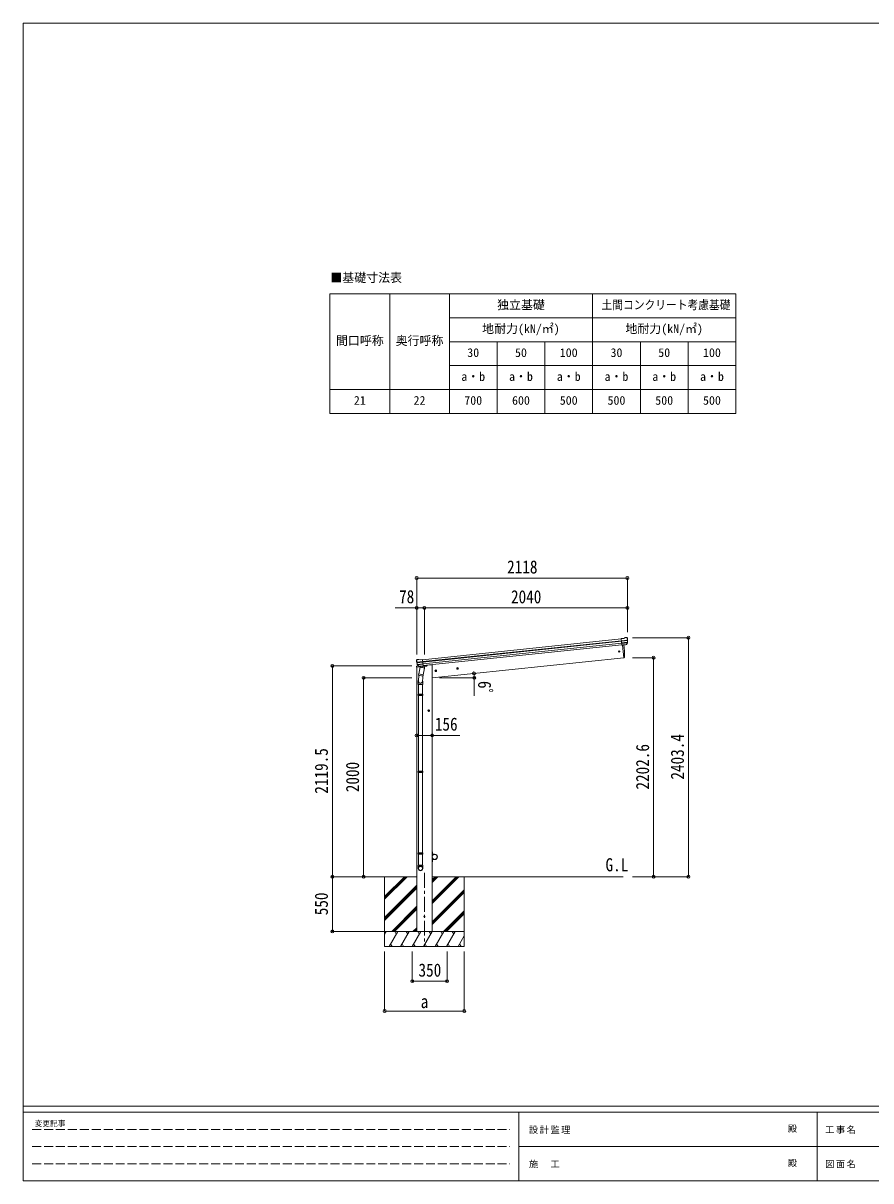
# Model space of a CAD drawing. Units: millimetres at full size, sheet at 1:30. Extents: x -8432 to 8432, y -5820 to 5820.
# Drawn here: x -8432 to 89, y -5820 to 5820 of the extents above; entities that cross this region are included whole.
import ezdxf
from ezdxf.enums import TextEntityAlignment as Align

# ---------------------------------------------------------------- set-up
doc = ezdxf.new("R2010")
doc.units = ezdxf.units.MM
doc.header["$LTSCALE"] = 30
doc.header["$PDMODE"] = 32
doc.header["$PDSIZE"] = 30
doc.linetypes.add('CHAIN1', pattern=[8, 5, -1, 1, -1])
doc.linetypes.add('DASHED3', pattern=[4, 3, -1])
for name, color, linetype, lineweight in [('0-0_0', 7, 'Continuous', 9), ('0-1_本体', 5, 'CHAIN1', 9), ('0-3_ELV2', 4, 'Continuous', 9), ('0-6_OTH_LINE', 6, 'Continuous', 9), ('0-7_SHAPE', 7, 'Continuous', 9), ('0-9_OUTLINE', 7, 'Continuous', 9), ('0-E_DET2', 7, 'Continuous', 18), ('F-0_240', 7, 'Continuous', 9)]:
    doc.layers.add(name, color=color, linetype=linetype, lineweight=lineweight)
doc.styles.add('ＭＳ ゴシック', font='')
doc.styles.get('ＭＳ ゴシック').set_extended_font_data('MS Gothic')

msp = doc.modelspace()

# ---------------------------------------------------------------- linework, layer by layer
at = {"layer": '0-0_0'}
for p, q in [((-4927.04, -2762.41), (-4475.9, -2762.41)), ((-4798.4, -2988.98), (-4571.77, -2762.35)), ((-4798.4, -2974.84), (-4585.91, -2762.35)), ((-4798.4, -2960.69), (-4600.05, -2762.35)), ((-4798.4, -2762.41), (-4798.4, -3462.35)), ((-4320.4, -2819.35), (-4263.4, -2762.35)), ((-4320.4, -2805.2), (-4277.54, -2762.35)), ((-4320.4, -2791.06), (-4291.68, -2762.35)), ((-4320.4, -2762.41), (-2401.46, -2762.41)), ((-4320.4, -3031.48), (-4051.33, -2762.41)), ((-4320.4, -3017.34), (-4065.47, -2762.41)), ((-4320.4, -3003.19), (-4079.61, -2762.41)), ((-3998.4, -2762.41), (-3998.4, -3462.35)), ((-4798.4, -3172.82), (-4476.4, -2850.83)), ((-4798.4, -3186.97), (-4476.4, -2864.97)), ((-4798.4, -3201.11), (-4476.4, -2879.11)), ((-4320.4, -3215.32), (-3998.4, -2893.33)), ((-4320.4, -3229.47), (-3998.4, -2907.47)), ((-4320.4, -3243.61), (-3998.4, -2921.61)), ((-4725.79, -3312.35), (-4476.4, -3062.96)), ((-4711.65, -3312.35), (-4476.4, -3077.1)), ((-4697.5, -3312.35), (-4476.4, -3091.24)), ((-4205.29, -3312.35), (-3998.4, -3105.46)), ((-4191.15, -3312.35), (-3998.4, -3119.6)), ((-4177, -3312.35), (-3998.4, -3133.74)), ((-3998.4, -3312.35), (-4798.4, -3312.35)), ((-4798.4, -3341.29), (-4781.69, -3312.35)), ((-4796.69, -3338.33), (-4798.4, -3335.37)), ((-4752.82, -3462.35), (-4666.22, -3312.35)), ((-4681.22, -3338.33), (-4696.22, -3312.35)), ((-4637.35, -3462.35), (-4550.75, -3312.35)), ((-4565.75, -3338.33), (-4580.75, -3312.35)), ((-4521.88, -3462.35), (-4435.28, -3312.35)), ((-4513.66, -3312.35), (-4475.9, -3274.59)), ((-4499.51, -3312.35), (-4475.9, -3288.73)), ((-4485.37, -3312.35), (-4475.9, -3302.87)), ((-4450.28, -3338.33), (-4465.28, -3312.35)), ((-4406.41, -3462.35), (-4319.81, -3312.35)), ((-4334.81, -3338.33), (-4349.81, -3312.35)), ((-4290.94, -3462.35), (-4204.34, -3312.35)), ((-4219.34, -3338.33), (-4234.34, -3312.35)), ((-4175.47, -3462.35), (-4088.87, -3312.35)), ((-4103.87, -3338.33), (-4118.87, -3312.35)), ((-4060, -3462.35), (-3998.4, -3355.64)), ((-3998.4, -3321.02), (-4003.4, -3312.35)), ((-4798.4, -3462.35), (-3998.4, -3462.35)), ((-4737.82, -3436.37), (-4722.82, -3462.35)), ((-4622.35, -3436.37), (-4607.35, -3462.35)), ((-4506.88, -3436.37), (-4491.88, -3462.35)), ((-4391.41, -3436.37), (-4376.41, -3462.35)), ((-4275.94, -3436.37), (-4260.94, -3462.35)), ((-4160.47, -3436.37), (-4145.48, -3462.35)), ((-4045.01, -3436.37), (-4030.01, -3462.35))]:
    msp.add_line(p, q, dxfattribs=at)
at = {"layer": '0-1_本体'}
msp.add_line((-4398.4, -2724.11), (-4398.4, -3467.43), dxfattribs=at)
at = {"layer": '0-3_ELV2'}
for p, q in [((-4415.99, -580.4), (-2419.91, -370.61)), ((-4414, -599.3), (-2417.92, -389.5)), ((-4413.58, -603.48), (-2417.48, -393.68)), ((-4411.48, -623.34), (-2415.39, -413.54)), ((-2413.63, -430.28), (-4409.72, -640.07)), ((-2393.59, -365.83), (-2420.11, -368.62)), ((-2413.33, -433.17), (-2420.11, -368.62)), ((-2417.96, -389.15), (-2358.22, -382.87)), ((-2357.74, -388.73), (-2417.34, -395)), ((-2358.58, -405.49), (-2415.61, -411.48)), ((-2359.96, -410.15), (-2415.14, -415.95)), ((-2369.98, -428.38), (-2413.35, -432.94)), ((-2413.33, -433.17), (-2403.38, -432.12)), ((-2406.45, -432.44), (-2393.06, -559.84)), ((-2403.38, -432.12), (-2403.11, -432.19)), ((-2403.11, -432.19), (-2377.78, -429.52)), ((-2393.59, -365.83), (-2381.99, -358.86)), ((-2380.76, -358.45), (-2367.27, -357.03)), ((-2377.78, -429.52), (-2377.53, -429.41)), ((-2377.53, -429.41), (-2369.84, -428.6)), ((-2368.52, -426.73), (-2359.08, -408.43)), ((-2367.47, -427.16), (-2357.35, -408.9)), ((-2363.61, -358.12), (-2363.61, -358.11)), ((-2363.61, -358.12), (-2358.43, -362.31)), ((-2357.04, -366.01), (-2357.35, -364.16)), ((-4473.65, -579.89), (-4477.85, -585.07)), ((-4473.65, -579.89), (-4473.65, -579.89)), ((-4456.81, -576.65), (-4470.29, -578.06)), ((-4442.72, -581.2), (-4455.52, -576.79)), ((-4442.72, -581.2), (-4416.2, -578.41)), ((-4409.41, -642.97), (-4416.2, -578.41)), ((-2393.06, -559.84), (-4320.4, -762.41)), ((-2393.06, -559.84), (-2391.01, -559.55)), ((-4478.15, -647.57), (-4479.05, -654.4)), ((-4479.05, -654.4), (-4445.31, -650.85)), ((-4478.44, -588.98), (-4478.52, -587.1)), ((-4475.9, -3312.35), (-4475.9, -654.07)), ((-4458.64, -643.2), (-4475.49, -644.97)), ((-4414.04, -598.94), (-4473.78, -605.22)), ((-4473.03, -611.06), (-4413.43, -604.8)), ((-4455.52, -646.62), (-4469.22, -630.86)), ((-4468.73, -627.27), (-4411.69, -621.28)), ((-4454.58, -645.98), (-4467.63, -630.05)), ((-4466.4, -631.54), (-4411.22, -625.75)), ((-4445.22, -646.73), (-4452.91, -647.54)), ((-4452.82, -647.3), (-4409.44, -642.74)), ((-4444.94, -646.79), (-4445.22, -646.73)), ((-4419.61, -644.13), (-4444.94, -646.79)), ((-4419.36, -644.01), (-4419.61, -644.13)), ((-4409.41, -642.97), (-4419.36, -644.01)), ((-4405.29, -646.65), (-4376.03, -643.57)), ((-4371.17, -636.02), (-4371.6, -639.25)), ((-4320.4, -3312.35), (-4320.4, -633.41)), ((-4274.24, -690.19), (-4294.13, -692.28)), ((-4284.97, -683.77), (-4291.04, -688.18)), ((-4291.04, -688.18), (-4290.26, -695.64)), ((-4290.26, -695.64), (-4283.4, -698.7)), ((-4283.14, -701.18), (-4285.23, -681.29)), ((-4278.11, -686.82), (-4284.97, -683.77)), ((-4055.44, -667.19), (-4075.33, -669.28)), ((-4066.17, -660.77), (-4072.24, -665.18)), ((-4072.24, -665.18), (-4071.46, -672.65)), ((-4071.46, -672.65), (-4064.6, -675.7)), ((-4064.34, -678.18), (-4066.43, -658.29)), ((-4059.32, -663.82), (-4066.17, -660.77)), ((-4344.4, -1091.96), (-4364.4, -1091.96)), ((-4354.4, -1084.45), (-4360.9, -1088.2)), ((-4360.9, -1088.2), (-4360.9, -1095.71)), ((-4360.9, -1095.71), (-4354.4, -1099.46)), ((-4354.4, -1101.96), (-4354.4, -1081.96)), ((-4347.9, -1088.2), (-4354.4, -1084.45)), ((-4320.4, -3062.41), (-4320.4, -2512.41)), ((-4320.4, -2512.41), (-4318.4, -2512.41)), ((-4318.4, -2535.11), (-4318.4, -2512.41)), ((-4295.4, -2535.11), (-4318.4, -2535.11)), ((-4318.4, -2537.11), (-4295.4, -2537.11)), ((-4320.4, -2612.41), (-4318.4, -2612.41)), ((-4318.4, -2587.71), (-4295.4, -2587.71)), ((-4318.4, -2589.71), (-4318.4, -2612.41)), ((-4295.4, -2589.71), (-4318.4, -2589.71))]:
    msp.add_line(p, q, dxfattribs=at)
at = {"layer": '0-3_ELV2', "color": 6}
for p, q in [((-1744.32, -359.01), (-1744.32, -2762.41)), ((-2094.32, -559.84), (-2094.32, -2762.41)), ((-5323.37, -642.92), (-5323.37, -2762.41))]:
    msp.add_line(p, q, dxfattribs=at)
at = {"layer": '0-3_ELV2'}
for points in [[(-4320.4, -633.41), (-4340.4, -633.41), (-4371.25, -636.65)], [(-4283.4, -698.7), (-4277.33, -694.28), (-4278.11, -686.82)], [(-4064.6, -675.7), (-4058.53, -671.29), (-4059.32, -663.82)], [(-4354.4, -1099.46), (-4347.9, -1095.71), (-4347.9, -1088.2)]]:
    msp.add_lwpolyline(points, dxfattribs=at)
for centre, radius in [((-2439.85, -497.29), 6.5), ((-4284.18, -691.23), 8.5), ((-4284.18, -691.23), 7.7), ((-4284.18, -691.23), 6.5), ((-4065.39, -668.23), 8.5), ((-4065.39, -668.23), 7.7), ((-4065.39, -668.23), 6.5), ((-4354.4, -1091.96), 8.5), ((-4354.4, -1091.96), 7.7), ((-4354.4, -1091.96), 6.5), ((-4295.4, -2562.41), 25), ((-4398.15, -3162.35), 5)]:
    msp.add_circle(centre, radius, dxfattribs=at)
for centre, radius, start, end in [((-3287.66, -519.63), 900, 357.63919, 5.64986), ((-2380.45, -361.43), 3, 96.02369, 120.97631), ((-2370.09, -425.71), 2.99, 285.2717, 331.00739), ((-2366.76, -362), 5, 51.04426, 95.95574), ((-2550.6, -387.66), 192.44, 1.4271, 6.57578), ((-2361.74, -407.05), 3, 332.69111, 354.20009), ((-2557.93, -387.12), 200.2, 354.20009, 359.53883), ((-2312.95, -380.75), 45.32, 182.67122, 185.64518), ((-2357.55, -390.07), 1.35, 95.1605, 97.91927), ((-2354.95, -388.52), 2.74, 179.02151, 184.43412), ((-2359.97, -407.44), 3, 331, 354.13916), ((-2557.93, -387.12), 202, 354.13916, 6), ((-4469.77, -583.04), 5, 96.04426, 140.95574), ((-4456.49, -579.63), 3, 71.02369, 95.97631), ((-2391.42, -556.58), 3, 278, 357.63919), ((-4277.54, -567.86), 202, 186, 197.86084), ((-4475.17, -647.96), 3, 96, 172.5), ((-4284.61, -569.91), 192.44, 185.42422, 190.5729), ((-4518.5, -612.57), 45.32, 6.35482, 9.32878), ((-4475.81, -611.43), 2.74, 7.56588, 12.97849), ((-4472.93, -612.41), 1.35, 94.08073, 96.8395), ((-4277.54, -567.86), 200.2, 192.46117, 197.79991), ((-4466.95, -628.9), 3, 197.86084, 221), ((-4465.31, -628.14), 3, 197.79991, 219.30889), ((-4453.26, -644.66), 2.99, 220.99261, 266.7283), ((-4376.55, -638.6), 5, 276, 352.5), ((-4318.4, -2535.11), 2, 180, 270), ((-4295.4, -2562.41), 27.3, 270, 90), ((-4295.4, -2562.41), 25.3, 270, 90), ((-4318.4, -2589.71), 2, 90, 180)]:
    msp.add_arc(centre, radius, start, end, dxfattribs=at)
for centre, major_axis, ratio, start_param, end_param in [((-2370.29, -425.41), (-0.11, 3), 0.642905, 3.24593831, 4.20392797), ((-2370.16, -425.61), (1.66, -2.51), 0.997631, 5.80419048, 5.89294842), ((-2370.23, -425.5), (3.53, -2.11), 0.650902, 5.25614477, 5.32895537), ((-2367.86, -425.15), (1.08, 3.13), 0.040856, 2.11350352, 2.14162489), ((-2359.3, -365.61), (-0.87, 5.91), 0.020485, 0.67143203, 1.56913061), ((-2364.7, -361.1), (5.88, -1.31), 0.24881, 0.46058498, 0.46410383), ((-2360.32, -364.64), (-2.34, 1.9), 0.995767, 3.98597162, 4.71238898), ((-2555.63, -409.07), (-20.92, 199.05), 0.994373, 4.71137894, 4.7277536), ((-4475.52, -586.96), (1.9, 2.34), 0.995767, 1.57079633, 2.29721369), ((-4471.97, -582.58), (-5.48, -2.51), 0.24881, 5.81908147, 5.82260033), ((-4476.31, -588.12), (-0.38, 5.97), 0.020485, 4.7140547, 5.61175327), ((-4275.24, -589.81), (-20.92, 199.05), 0.994373, 1.55543171, 1.57180637), ((-4455.56, -644.58), (-1.71, 2.84), 0.040856, 4.14156042, 4.16968179), ((-4453.13, -644.32), (-0.51, 2.96), 0.642905, 2.07925734, 3.03724699), ((-4453.17, -644.43), (-3.02, -2.79), 0.650902, 0.95422993, 1.02704053), ((-4453.22, -644.55), (-1.1, -2.8), 0.997631, 0.39023689, 0.47899483)]:
    msp.add_ellipse(centre, major_axis=major_axis, ratio=ratio, start_param=start_param, end_param=end_param, dxfattribs=at)
at = {"layer": '0-6_OTH_LINE'}
for p, q in [((-4475.9, 240.99), (-4475.9, -303.69)), ((-2358.01, 240.99), (-4475.9, 240.99)), ((-2358.01, 240.99), (-2358.01, -303.69)), ((-4475.9, -59.01), (-4693.19, -59.01)), ((-4475.9, -59.01), (-4475.9, -526.43)), ((-4398.15, -59.01), (-4475.9, -59.01)), ((-2358.01, -59.01), (-4398.15, -59.01)), ((-4398.15, -59.01), (-4398.15, -528.26)), ((-2358.01, -59.01), (-2358.01, -303.69)), ((-1744.32, -359.01), (-2307.18, -359.01)), ((-2094.32, -559.84), (-2307.18, -559.84)), ((-5323.37, -642.92), (-4526.4, -642.92)), ((-5009.84, -762.41), (-4526.4, -762.41)), ((-5009.84, -2762.41), (-5009.84, -762.41)), ((-4475.9, -1341.96), (-4320.4, -1341.96)), ((-4320.4, -1341.96), (-4040.78, -1341.96)), ((-5323.37, -2762.41), (-4799.4, -2762.41)), ((-5323.37, -3312.41), (-5323.37, -2762.41)), ((-5009.84, -2762.41), (-4799.4, -2762.41)), ((-2094.32, -2762.41), (-2307.18, -2762.41)), ((-1744.32, -2762.41), (-2307.18, -2762.41)), ((-5323.37, -3312.41), (-4799.4, -3312.41)), ((-4798.4, -4112.35), (-4798.4, -3513.35)), ((-4520.4, -3812.35), (-4520.4, -3513.35)), ((-4170.4, -3812.35), (-4170.4, -3513.35)), ((-3998.4, -4112.35), (-3998.4, -3513.35)), ((-4520.4, -3812.35), (-4170.4, -3812.35)), ((-3998.4, -4112.35), (-4798.4, -4112.35))]:
    msp.add_line(p, q, dxfattribs=at)
at = {"layer": '0-6_OTH_LINE', "lineweight": 18}
for q in [(-4246.03, -762.41), (-3897.48, -943.91)]:
    msp.add_line((-3897.48, -762.41), q, dxfattribs=at)
at = {"layer": '0-6_OTH_LINE'}
msp.add_arc((-4246.03, -762.41), 348.55, 0, 7.27608, dxfattribs=at)
for p in [(-4475.9, 240.99), (-2358.01, 240.99), (-4475.9, -59.01), (-4398.15, -59.01), (-2358.01, -59.01), (-1744.32, -359.01), (-2094.32, -559.84), (-5323.37, -642.92), (-5009.84, -762.41), (-3900.29, -718.26), (-3897.48, -762.41), (-4475.9, -1341.96), (-4320.4, -1341.96), (-5323.37, -2762.41), (-5009.84, -2762.41), (-2094.32, -2762.41), (-1744.32, -2762.41), (-1744.32, -2762.41), (-5323.37, -3312.41), (-4520.4, -3812.35), (-4170.4, -3812.35), (-4798.4, -4112.35), (-3998.4, -4112.35)]:
    msp.add_point(p, dxfattribs=at)
at = {"layer": '0-9_OUTLINE'}
for p, q in [((-4442.08, -655.9), (-4455.44, -721.56)), ((-4452.07, -647.54), (-4411.4, -643.27)), ((-4448.71, -647.84), (-4448.86, -648.57)), ((-4448.24, -649.7), (-4423.49, -659.45)), ((-4397.2, -665.03), (-4442.08, -655.9)), ((-4439.91, -652.98), (-4440.56, -656.21)), ((-4419.1, -644.46), (-4422.02, -658.81)), ((-4410.56, -730.69), (-4397.2, -665.03)), ((-4409.58, -641.38), (-4408.65, -641.57)), ((-4408.65, -641.57), (-4397.45, -658.49)), ((-4397.45, -658.49), (-4398.72, -664.73)), ((-4460.74, -829.73), (-4460.74, -795.38)), ((-4453.03, -736.85), (-4458.59, -792.57)), ((-4457.92, -733.81), (-4455.43, -721.56)), ((-4457.7, -735.2), (-4457.71, -735.2)), ((-4456.37, -736.17), (-4415.41, -744.5)), ((-4410.56, -730.69), (-4455.44, -721.56)), ((-4410.12, -728.55), (-4416.78, -796.29)), ((-4414.74, -795.07), (-4414.74, -829.73)), ((-4410.57, -730.69), (-4413.11, -743.16)), ((-4414.74, -829.73), (-4460.74, -829.73)), ((-4460.74, -928.47), (-4459.74, -926.47)), ((-4414.74, -928.47), (-4460.74, -928.47)), ((-4415.74, -926.47), (-4459.74, -926.47)), ((-4458.74, -829.73), (-4458.74, -926.47)), ((-4416.74, -829.73), (-4416.74, -926.47)), ((-4414.74, -928.47), (-4415.74, -926.47)), ((-4414.74, -928.47), (-4414.74, -936.47)), ((-4414.74, -936.47), (-4460.74, -936.47)), ((-4415.74, -938.47), (-4459.74, -938.47)), ((-4458.74, -938.47), (-4458.74, -1702.35)), ((-4416.74, -938.47), (-4416.74, -1702.35)), ((-4414.74, -936.47), (-4415.74, -938.47)), ((-4460.74, -1704.35), (-4459.74, -1702.35)), ((-4414.74, -1704.35), (-4460.74, -1704.35)), ((-4414.74, -1712.35), (-4460.74, -1712.35)), ((-4415.74, -1702.35), (-4459.74, -1702.35)), ((-4415.74, -1714.35), (-4459.74, -1714.35)), ((-4458.74, -1714.35), (-4458.74, -2522.85)), ((-4416.74, -1714.35), (-4416.74, -2522.85)), ((-4414.74, -1704.35), (-4415.74, -1702.35)), ((-4414.74, -1712.35), (-4415.74, -1714.35)), ((-4414.74, -1704.35), (-4414.74, -1712.35)), ((-4460.74, -2524.85), (-4459.74, -2522.85)), ((-4414.74, -2524.85), (-4460.74, -2524.85)), ((-4414.74, -2532.85), (-4460.74, -2532.85)), ((-4415.74, -2522.85), (-4459.74, -2522.85)), ((-4415.74, -2534.85), (-4459.74, -2534.85)), ((-4458.74, -2534.85), (-4458.74, -2644.85)), ((-4416.74, -2534.85), (-4416.74, -2644.85)), ((-4414.74, -2524.85), (-4415.74, -2522.85)), ((-4414.74, -2532.85), (-4415.74, -2534.85)), ((-4414.74, -2524.85), (-4414.74, -2532.85)), ((-4460.74, -2678.99), (-4460.74, -2644.85)), ((-4414.74, -2644.85), (-4460.74, -2644.85)), ((-4414.74, -2678.99), (-4414.74, -2644.85))]:
    msp.add_line(p, q, dxfattribs=at)
for points in [[(-4460.74, -928.47), (-4460.74, -936.47), (-4459.74, -938.47)], [(-4460.74, -1704.35), (-4460.74, -1712.35), (-4459.74, -1714.35)], [(-4460.74, -2524.85), (-4460.74, -2532.85), (-4459.74, -2534.85)]]:
    msp.add_lwpolyline(points, dxfattribs=at)
for centre, radius, start, end in [((-4452.12, -647.04), 0.5, 240.73754, 276), ((-4449.2, -647.74), 0.5, 348.5, 96), ((-4447.88, -648.77), 1, 168.5, 248.5), ((-4423.01, -658.53), 1.03, 242.53897, 344.46569), ((-4418.52, -644.62), 0.604, 93.09842, 164.70595), ((-4411.45, -642.77), 0.5, 276, 311.26246), ((-4430.74, -795.38), 30, 177.45142, 180), ((-4456.02, -734.23), 1.95, 167.54017, 209.97766), ((-4455.97, -734.21), 2, 209.90962, 258.5), ((-4415.01, -742.54), 2, 258.5, 341.96843)]:
    msp.add_arc(centre, radius, start, end, dxfattribs=at)
for centre, major_axis, ratio, start_param, end_param in [((-4437.74, -795.07), (23, 0), 0.996195, 2.62193603, 6.60747969), ((-4437.74, -795.07), (21, 0), 0.996195, 3.02154981, 6.2247991), ((-4437.74, -2677.25), (-23, 0), 0.996195, 3.14159265, 6.28318531), ((-4437.74, -2678.99), (-23, 0), 0.996195, 3.14159265, 6.28318531), ((-4437.74, -2678.99), (0, -23.43), 0.981806, 4.71238898, 7.85398163)]:
    msp.add_ellipse(centre, major_axis=major_axis, ratio=ratio, start_param=start_param, end_param=end_param, dxfattribs=at)
msp.add_ellipse((-4437.74, -2678.99), major_axis=(21, 0), ratio=0.996195, dxfattribs=at)
at = {"layer": '0-E_DET2'}
for p, q in [((-5347.55, 3096.81), (-5347.55, 1896.81)), ((-5347.55, 3096.81), (-1267.55, 3096.81)), ((-4747.55, 3096.81), (-4747.55, 1896.81)), ((-4147.55, 3096.81), (-4147.55, 1896.81)), ((-2707.55, 3096.81), (-2707.55, 1896.81)), ((-1267.55, 3096.81), (-1267.55, 1896.81)), ((-4147.55, 2856.81), (-1267.55, 2856.81)), ((-4147.55, 2616.81), (-1267.55, 2616.81)), ((-3667.55, 2616.81), (-3667.55, 1896.81)), ((-3187.55, 2616.81), (-3187.55, 1896.81)), ((-2227.55, 2616.81), (-2227.55, 1896.81)), ((-1747.55, 2616.81), (-1747.55, 1896.81)), ((-4147.55, 2376.81), (-1267.55, 2376.81)), ((-5347.55, 2136.81), (-1267.55, 2136.81)), ((-5347.55, 1896.81), (-1267.55, 1896.81))]:
    msp.add_line(p, q, dxfattribs=at)
at = {"layer": 'F-0_240', "color": 5}
for p, q in [((-8432.06, 5820), (-8432.06, -5820)), ((-8432.06, 5820), (8007.94, 5820)), ((-8432.06, -5070), (8007.94, -5070)), ((-8432.06, -5130), (5341.19, -5130)), ((-3448.82, -5130), (-3448.82, -5820)), ((-448.82, -5130), (-448.82, -5820)), ((-3448.82, -5475), (2701.18, -5475)), ((-8432.06, -5820), (8007.94, -5820))]:
    msp.add_line(p, q, dxfattribs=at)
at = {"layer": 'F-0_240', "color": 4, "linetype": 'DASHED3'}
for p, q in [((-8342.06, -5302.5), (-3538.82, -5302.5)), ((-8342.06, -5475), (-3538.82, -5475)), ((-8342.06, -5647.5), (-3538.82, -5647.5))]:
    msp.add_line(p, q, dxfattribs=at)

# ---------------------------------------------------------------- texts
at = {"layer": '0-3_ELV2', "color": 7, "style": 'ＭＳ ゴシック', "width": 0.85}
for s, p in [('2403.4', (-1750.32, -1785.71)), ('2119.5', (-5329.37, -1927.66)), ('2202.6', (-2100.32, -1886.12))]:
    msp.add_text(s, height=132, rotation=90, dxfattribs=at).set_placement(p, align=Align.BOTTOM_LEFT)
at = {"layer": '0-6_OTH_LINE', "color": 7, "style": 'ＭＳ ゴシック', "width": 0.85}
for s, p in [('2118', (-3566.96, 246.99)), ('78', (-4652.93, -52.12)), ('2040', (-3528.08, -53.01)), ('156', (-4293.47, -1332.98)), ('350', (-4457.9, -3806.35)), ('a', (-4435.9, -4122.35))]:
    msp.add_text(s, height=132, dxfattribs=at).set_placement(p, align=Align.BOTTOM_LEFT)
for s, rotation, p in [('6ﾟ', 270, (-3897.94, -793.93)), ('2000', 90, (-5015.84, -1912.41)), ('550', 90, (-5329.37, -3149.91))]:
    msp.add_text(s, height=132, rotation=rotation, dxfattribs=at).set_placement(p, align=Align.BOTTOM_LEFT)
at = {"layer": '0-7_SHAPE', "style": 'ＭＳ ゴシック', "width": 0.85}
msp.add_text('G.L', height=132, dxfattribs=at).set_placement((-2577.72, -2747.44), align=Align.BOTTOM_LEFT)
at = {"layer": '0-E_DET2', "style": 'ＭＳ ゴシック'}
for s, p in [('■基礎寸法表', (-5343.59, 3190.11)), ('独立基礎', (-3667.55, 2916.81)), ('地耐力(kN/㎡)', (-3817.55, 2676.81)), ('地耐力(kN/㎡)', (-2377.55, 2676.81)), ('間口呼称', (-5287.55, 2556.81)), ('奥行呼称', (-4687.55, 2556.81)), ('30', (-3967.55, 2436.81)), ('50', (-3487.55, 2436.81)), ('100', (-3037.55, 2436.81)), ('30', (-2527.55, 2436.81)), ('50', (-2047.55, 2436.81)), ('100', (-1597.55, 2436.81)), ('a・b', (-4027.55, 2196.81)), ('a・b', (-3547.55, 2196.81)), ('a・b', (-3067.55, 2196.81)), ('a・b', (-2587.55, 2196.81)), ('a・b', (-2107.55, 2196.81)), ('a・b', (-1627.55, 2196.81)), ('21', (-5107.55, 1956.81)), ('22', (-4507.55, 1956.81)), ('700', (-3997.55, 1956.81)), ('600', (-3517.55, 1956.81)), ('500', (-3037.55, 1956.81)), ('500', (-2557.55, 1956.81)), ('500', (-2077.55, 1956.81)), ('500', (-1597.55, 1956.81))]:
    msp.add_text(s, height=87.98, dxfattribs=at).set_placement(p, align=Align.BOTTOM_LEFT)
at = {"layer": '0-E_DET2', "style": 'ＭＳ ゴシック', "width": 0.9}
msp.add_text('土間コンクリート考慮基礎', height=87.98, dxfattribs=at).set_placement((-2617.55, 2916.81), align=Align.BOTTOM_LEFT)
at = {"layer": 'F-0_240', "style": 'ＭＳ ゴシック'}
for s, height, p in [('変更記事', 54.99, (-8314.83, -5287.5)), ('殿', 65.98, (-744.53, -5347.5)), ('殿', 65.98, (-744.53, -5692.5))]:
    msp.add_text(s, height=height, dxfattribs=at).set_placement(p, align=Align.BOTTOM_LEFT)
at = {"layer": 'F-0_240', "char_height": 65.98, "attachment_point": 7, "style": 'ＭＳ ゴシック'}
for s, insert in [('\\T1.17;設計監理', (-3347.49, -5347.5)), ('\\T1.17;工事名', (-369.71, -5347.5)), ('\\T1.17;施\u3000工', (-3347.49, -5692.5)), ('\\T1.17;図面名', (-369.71, -5692.5))]:
    msp.add_mtext(s, dxfattribs=dict(at, insert=insert))

doc.saveas('drawing.dxf')
